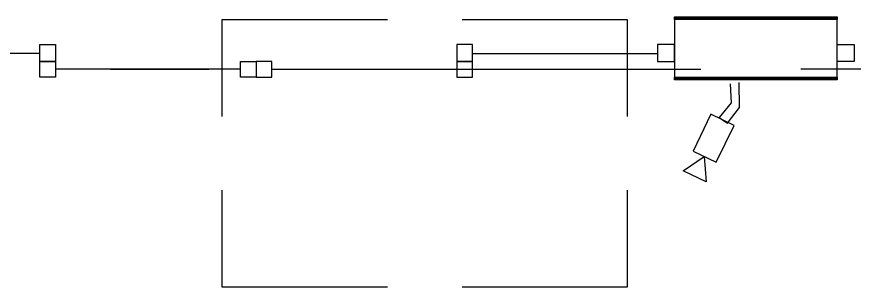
# Model space of a CAD drawing. Header units: inches. Extents: x -1841 to -80, y -100 to 1021.
# Drawn here: x -590 to -537.2, y 311.1 to 328.1 of the extents above; entities that cross this region are included whole.
import ezdxf

# ---------------------------------------------------------------- set-up
doc = ezdxf.new("R2010")
doc.units = ezdxf.units.IN
doc.header["$MEASUREMENT"] = 0
doc.layers.add('PDF_Geometry', color=7, linetype='Continuous', true_color=0x777777)

msp = doc.modelspace()

# ---------------------------------------------------------------- linework, layer by layer
at = {"color": 7, "lineweight": 25}
for p, q in [((-544.976, 323.894), (-544.918, 322.683)), ((-544.399, 322.394), (-544.407, 323.968)), ((-544.918, 322.683), (-545.669, 321.76)), ((-545.149, 321.414), (-544.399, 322.394)), ((-545.669, 321.76), (-545.149, 321.414))]:
    msp.add_line(p, q, dxfattribs=at)
at = {"layer": 'PDF_Geometry', "color": 7, "lineweight": 25}
for points in [[(-538.234, 328.033), (-538.234, 327.95), (-548.492, 327.95), (-548.492, 328.033), (-548.492, 328.116), (-538.234, 328.116)], [(-548.492, 327.95), (-548.492, 326.461), (-548.492, 324.31), (-538.234, 324.31), (-538.234, 326.461), (-538.234, 327.95)], [(-588.531, 325.303), (-588.531, 326.378), (-587.538, 326.378), (-587.538, 325.303)], [(-561.232, 325.303), (-561.232, 326.378), (-562.224, 326.378), (-562.224, 325.303)], [(-548.492, 325.303), (-548.492, 326.378), (-549.567, 326.378), (-549.567, 325.303)], [(-538.234, 325.303), (-538.234, 326.378), (-537.159, 326.378), (-537.159, 325.303)], [(-588.531, 324.31), (-588.531, 325.303), (-587.538, 325.303), (-587.538, 324.31)], [(-575.874, 324.31), (-575.874, 325.303), (-574.881, 325.303), (-574.881, 324.31)], [(-573.889, 324.31), (-573.889, 325.303), (-574.881, 325.303), (-574.881, 324.31)], [(-561.232, 324.31), (-561.232, 325.303), (-562.224, 325.303), (-562.224, 324.31)], [(-538.234, 324.228), (-538.234, 324.145), (-548.492, 324.145), (-548.492, 324.228), (-548.492, 324.31), (-538.234, 324.31)], [(-548.492, 324.228), (-538.234, 324.228)], [(-547.325, 319.657), (-545.858, 318.95), (-544.739, 321.273), (-546.206, 321.979)], [(-547.958, 318.418), (-546.621, 319.318), (-546.491, 317.711)]]:
    msp.add_lwpolyline(points, close=True, dxfattribs=at)
for points in [[(-577.032, 321.828), (-577.032, 327.95), (-566.609, 327.95)], [(-561.894, 327.95), (-551.47, 327.95), (-551.47, 321.828)], [(-548.492, 328.033), (-538.234, 328.033), (-548.492, 328.033)], [(-588.531, 325.799), (-600.195, 325.799)], [(-561.232, 325.799), (-549.567, 325.799)], [(-575.874, 324.807), (-587.538, 324.807)], [(-584.064, 324.807), (-577.86, 324.807)], [(-573.889, 324.807), (-562.224, 324.807)], [(-571.655, 324.807), (-546.837, 324.807)], [(-540.524, 324.845), (-534.316, 324.845)], [(-566.609, 311.074), (-577.032, 311.074), (-577.032, 317.196)], [(-551.47, 317.196), (-551.47, 311.074), (-561.894, 311.074)]]:
    msp.add_lwpolyline(points, dxfattribs=at)

doc.saveas('drawing.dxf')
